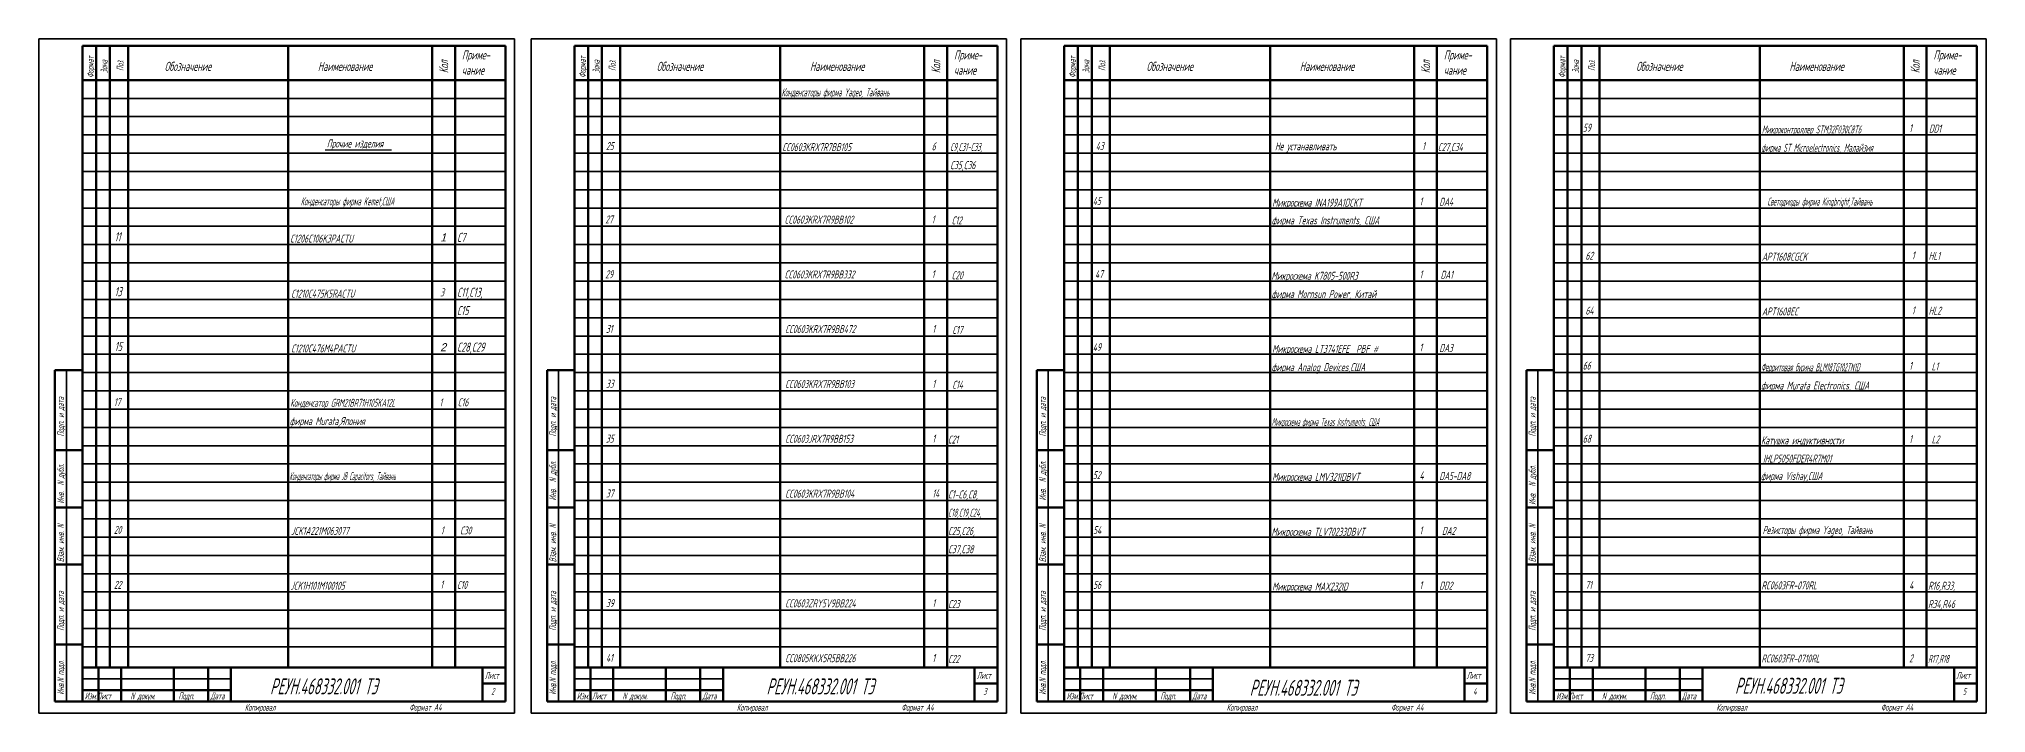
# Model space of a CAD drawing. Extents: x 23083 to 26468, y -1310 to -524.
# Drawn here: x 23943 to 24795, y -943 to -648 of the extents above; entities that cross this region are included whole.
import ezdxf

# ---------------------------------------------------------------- set-up
doc = ezdxf.new("R2010")
doc.units = 0
doc.header["$MEASUREMENT"] = 0
doc.layers.add('CONTUR', color=7, linetype='CONTINUOUS', lineweight=50)
doc.layers.add('DIM', color=1, linetype='CONTINUOUS', lineweight=35)
doc.layers.add('TEXT', color=1, linetype='CONTINUOUS')
doc.styles.add('ECKD', font='ec5cdwin.shx', dxfattribs={"oblique": 15})
doc.styles.add('GOST', font='GOST.shx', dxfattribs={"width": 0.7, "oblique": 15})

msp = doc.modelspace()

# ---------------------------------------------------------------- linework, layer by layer
at = {"layer": 'CONTUR'}
for p, q in [((23961.97, -938.45), (23961.97, -651.45)), ((23961.97, -651.45), (24146.97, -651.45)), ((23967.97, -651.45), (23967.97, -923.45)), ((23973.97, -651.45), (23973.97, -923.45)), ((23981.97, -651.45), (23981.97, -923.45)), ((24051.97, -651.45), (24051.97, -923.45)), ((24114.97, -651.45), (24114.97, -923.45)), ((24124.97, -651.45), (24124.97, -923.45)), ((24146.97, -651.45), (24146.97, -938.45)), ((24177.19, -651.45), (24362.19, -651.45)), ((24177.19, -938.45), (24177.19, -651.45)), ((24183.19, -651.45), (24183.19, -923.45)), ((24189.19, -651.45), (24189.19, -923.45)), ((24197.19, -651.45), (24197.19, -923.45)), ((24267.19, -651.45), (24267.19, -923.45)), ((24330.19, -651.45), (24330.19, -923.45)), ((24340.19, -651.45), (24340.19, -923.45)), ((24362.19, -651.45), (24362.19, -938.45)), ((24391.41, -938.45), (24391.41, -651.45)), ((24391.41, -651.45), (24576.41, -651.45)), ((24397.41, -651.45), (24397.41, -923.45)), ((24403.41, -651.45), (24403.41, -923.45)), ((24411.41, -651.45), (24411.41, -923.45)), ((24481.41, -651.45), (24481.41, -923.45)), ((24544.41, -651.45), (24544.41, -923.45)), ((24554.41, -651.45), (24554.41, -923.45)), ((24576.41, -651.45), (24576.41, -938.45)), ((24605.57, -938.45), (24605.57, -651.45)), ((24605.57, -651.45), (24790.57, -651.45)), ((24611.57, -651.45), (24611.57, -923.45)), ((24617.57, -651.45), (24617.57, -923.45)), ((24625.57, -651.45), (24625.57, -923.45)), ((24695.57, -651.45), (24695.57, -923.45)), ((24758.57, -651.45), (24758.57, -923.45)), ((24768.57, -651.45), (24768.57, -923.45)), ((24790.57, -651.45), (24790.57, -938.45)), ((23961.97, -666.45), (24146.97, -666.45)), ((24177.19, -666.45), (24362.19, -666.45)), ((24391.41, -666.45), (24576.41, -666.45)), ((24605.57, -666.45), (24790.57, -666.45)), ((23949.97, -828.45), (23949.97, -793.45)), ((23949.97, -793.45), (23961.97, -793.45)), ((24165.19, -828.45), (24165.19, -793.45)), ((24165.19, -793.45), (24177.19, -793.45)), ((24379.41, -828.45), (24379.41, -793.45)), ((24379.41, -793.45), (24391.41, -793.45)), ((24593.57, -828.45), (24593.57, -793.45)), ((24593.57, -793.45), (24605.57, -793.45)), ((23949.97, -828.45), (23961.97, -828.45)), ((23961.97, -828.45), (23949.97, -828.45)), ((23949.97, -853.45), (23949.97, -828.45)), ((24165.19, -853.45), (24165.19, -828.45)), ((24165.19, -828.45), (24177.19, -828.45)), ((24177.19, -828.45), (24165.19, -828.45)), ((24379.41, -828.45), (24391.41, -828.45)), ((24391.41, -828.45), (24379.41, -828.45)), ((24379.41, -853.45), (24379.41, -828.45)), ((24593.57, -828.45), (24605.57, -828.45)), ((24605.57, -828.45), (24593.57, -828.45)), ((24593.57, -853.45), (24593.57, -828.45)), ((23949.97, -878.45), (23949.97, -853.45)), ((23949.97, -853.45), (23961.97, -853.45)), ((23961.97, -853.45), (23949.97, -853.45)), ((24165.19, -878.45), (24165.19, -853.45)), ((24165.19, -853.45), (24177.19, -853.45)), ((24177.19, -853.45), (24165.19, -853.45)), ((24379.41, -878.45), (24379.41, -853.45)), ((24379.41, -853.45), (24391.41, -853.45)), ((24391.41, -853.45), (24379.41, -853.45)), ((24593.57, -878.45), (24593.57, -853.45)), ((24593.57, -853.45), (24605.57, -853.45)), ((24605.57, -853.45), (24593.57, -853.45)), ((23949.97, -913.45), (23949.97, -878.45)), ((23949.97, -878.45), (23961.97, -878.45)), ((23961.97, -878.45), (23949.97, -878.45)), ((24165.19, -913.45), (24165.19, -878.45)), ((24165.19, -878.45), (24177.19, -878.45)), ((24177.19, -878.45), (24165.19, -878.45)), ((24379.41, -913.45), (24379.41, -878.45)), ((24379.41, -878.45), (24391.41, -878.45)), ((24391.41, -878.45), (24379.41, -878.45)), ((24593.57, -913.45), (24593.57, -878.45)), ((24593.57, -878.45), (24605.57, -878.45)), ((24605.57, -878.45), (24593.57, -878.45)), ((23949.97, -938.45), (23949.97, -913.45)), ((23949.97, -913.45), (23961.97, -913.45)), ((23961.97, -913.45), (23949.97, -913.45)), ((24165.19, -913.45), (24177.19, -913.45)), ((24177.19, -913.45), (24165.19, -913.45)), ((24165.19, -938.45), (24165.19, -913.45)), ((24379.41, -938.45), (24379.41, -913.45)), ((24379.41, -913.45), (24391.41, -913.45)), ((24391.41, -913.45), (24379.41, -913.45)), ((24593.57, -938.45), (24593.57, -913.45)), ((24593.57, -913.45), (24605.57, -913.45)), ((24605.57, -913.45), (24593.57, -913.45)), ((23961.97, -923.45), (24146.97, -923.45)), ((23968.97, -923.45), (23968.97, -938.45)), ((23978.97, -923.45), (23978.97, -938.45)), ((24001.97, -923.45), (24001.97, -938.45)), ((24016.97, -923.45), (24016.97, -938.45)), ((24026.97, -923.45), (24026.97, -938.45)), ((24136.97, -923.45), (24136.97, -938.45)), ((24177.19, -923.45), (24362.19, -923.45)), ((24184.19, -923.45), (24184.19, -938.45)), ((24194.19, -923.45), (24194.19, -938.45)), ((24217.19, -923.45), (24217.19, -938.45)), ((24232.19, -923.45), (24232.19, -938.45)), ((24242.19, -923.45), (24242.19, -938.45)), ((24352.19, -923.45), (24352.19, -938.45)), ((24391.41, -923.45), (24576.41, -923.45)), ((24398.41, -923.45), (24398.41, -938.45)), ((24408.41, -923.45), (24408.41, -938.45)), ((24431.41, -923.45), (24431.41, -938.45)), ((24446.41, -923.45), (24446.41, -938.45)), ((24456.41, -923.45), (24456.41, -938.45)), ((24566.41, -923.45), (24566.41, -938.45)), ((24605.57, -923.45), (24790.57, -923.45)), ((24612.57, -923.45), (24612.57, -938.45)), ((24622.57, -923.45), (24622.57, -938.45)), ((24645.57, -923.45), (24645.57, -938.45)), ((24660.57, -923.45), (24660.57, -938.45)), ((24670.57, -923.45), (24670.57, -938.45)), ((24780.57, -923.45), (24780.57, -938.45)), ((23961.97, -933.45), (24026.97, -933.45)), ((24136.97, -930.45), (24146.97, -930.45)), ((24177.19, -933.45), (24242.19, -933.45)), ((24352.19, -930.45), (24362.19, -930.45)), ((24391.41, -933.45), (24456.41, -933.45)), ((24566.41, -930.45), (24576.41, -930.45)), ((24605.57, -933.45), (24670.57, -933.45)), ((24780.57, -930.45), (24790.57, -930.45)), ((23961.97, -938.45), (23949.97, -938.45)), ((24146.97, -938.45), (23961.97, -938.45)), ((24177.19, -938.45), (24165.19, -938.45)), ((24362.19, -938.45), (24177.19, -938.45)), ((24391.41, -938.45), (24379.41, -938.45)), ((24576.41, -938.45), (24391.41, -938.45)), ((24605.57, -938.45), (24593.57, -938.45)), ((24790.57, -938.45), (24605.57, -938.45))]:
    msp.add_line(p, q, dxfattribs=at)
at = {"layer": 'DIM'}
for p, q in [((23942.97, -648.45), (24150.97, -648.45)), ((23942.97, -648.45), (23942.97, -943.45)), ((24150.97, -648.45), (24150.97, -943.45)), ((24158.19, -648.45), (24366.19, -648.45)), ((24158.19, -648.45), (24158.19, -943.45)), ((24366.19, -648.45), (24366.19, -943.45)), ((24372.41, -648.45), (24580.41, -648.45)), ((24372.41, -648.45), (24372.41, -943.45)), ((24580.41, -648.45), (24580.41, -943.45)), ((24586.57, -648.45), (24794.57, -648.45)), ((24586.57, -648.45), (24586.57, -943.45)), ((24794.57, -648.45), (24794.57, -943.45)), ((23961.97, -674.45), (24146.97, -674.45)), ((24177.19, -674.45), (24362.19, -674.45)), ((24391.41, -674.45), (24576.41, -674.45)), ((24605.57, -674.45), (24790.57, -674.45)), ((23961.97, -682.45), (24146.97, -682.45)), ((24177.19, -682.45), (24362.19, -682.45)), ((24391.41, -682.45), (24576.41, -682.45)), ((24605.57, -682.45), (24790.57, -682.45)), ((23961.97, -690.45), (24146.97, -690.45)), ((24177.19, -690.45), (24362.19, -690.45)), ((24391.41, -690.45), (24576.41, -690.45)), ((24605.57, -690.45), (24790.57, -690.45)), ((23961.97, -698.45), (24146.97, -698.45)), ((23961.97, -706.45), (24146.97, -706.45)), ((24177.19, -698.45), (24362.19, -698.45)), ((24177.19, -706.45), (24362.19, -706.45)), ((24391.41, -698.45), (24576.41, -698.45)), ((24391.41, -706.45), (24576.41, -706.45)), ((24605.57, -698.45), (24790.57, -698.45)), ((24605.57, -706.45), (24790.57, -706.45)), ((23961.97, -714.45), (24146.97, -714.45)), ((24177.19, -714.45), (24362.19, -714.45)), ((24391.41, -714.45), (24576.41, -714.45)), ((24605.57, -714.45), (24790.57, -714.45)), ((23961.97, -722.45), (24146.97, -722.45)), ((24177.19, -722.45), (24362.19, -722.45)), ((24391.41, -722.45), (24576.41, -722.45)), ((24605.57, -722.45), (24790.57, -722.45)), ((23961.97, -730.45), (24146.97, -730.45)), ((24177.19, -730.45), (24362.19, -730.45)), ((24391.41, -730.45), (24576.41, -730.45)), ((24605.57, -730.45), (24790.57, -730.45)), ((23961.97, -738.45), (24146.97, -738.45)), ((24177.19, -738.45), (24362.19, -738.45)), ((24391.41, -738.45), (24576.41, -738.45)), ((24605.57, -738.45), (24790.57, -738.45)), ((23961.97, -746.45), (24146.97, -746.45)), ((24177.19, -746.45), (24362.19, -746.45)), ((24391.41, -746.45), (24576.41, -746.45)), ((24605.57, -746.45), (24790.57, -746.45)), ((23961.97, -754.45), (24146.97, -754.45)), ((24177.19, -754.45), (24362.19, -754.45)), ((24391.41, -754.45), (24576.41, -754.45)), ((24605.57, -754.45), (24790.57, -754.45)), ((23961.97, -762.45), (24146.97, -762.45)), ((24177.19, -762.45), (24362.19, -762.45)), ((24391.41, -762.45), (24576.41, -762.45)), ((24605.57, -762.45), (24790.57, -762.45)), ((23961.97, -770.45), (24146.97, -770.45)), ((24177.19, -770.45), (24362.19, -770.45)), ((24391.41, -770.45), (24576.41, -770.45)), ((24605.57, -770.45), (24790.57, -770.45)), ((23961.97, -778.45), (24146.97, -778.45)), ((24177.19, -778.45), (24362.19, -778.45)), ((24391.41, -778.45), (24576.41, -778.45)), ((24605.57, -778.45), (24790.57, -778.45)), ((23961.97, -786.45), (24146.97, -786.45)), ((24177.19, -786.45), (24362.19, -786.45)), ((24391.41, -786.45), (24576.41, -786.45)), ((24605.57, -786.45), (24790.57, -786.45)), ((23954.97, -793.45), (23954.97, -938.45)), ((23961.97, -794.45), (24146.97, -794.45)), ((24170.19, -793.45), (24170.19, -938.45)), ((24177.19, -794.45), (24362.19, -794.45)), ((24384.41, -793.45), (24384.41, -938.45)), ((24391.41, -794.45), (24576.41, -794.45)), ((24598.57, -793.45), (24598.57, -938.45)), ((24605.57, -794.45), (24790.57, -794.45)), ((23961.97, -802.45), (24146.97, -802.45)), ((24177.19, -802.45), (24362.19, -802.45)), ((24391.41, -802.45), (24576.41, -802.45)), ((24605.57, -802.45), (24790.57, -802.45)), ((23961.97, -810.45), (24146.97, -810.45)), ((24177.19, -810.45), (24362.19, -810.45)), ((24391.41, -810.45), (24576.41, -810.45)), ((24605.57, -810.45), (24790.57, -810.45)), ((23961.97, -818.45), (24146.97, -818.45)), ((24177.19, -818.45), (24362.19, -818.45)), ((24391.41, -818.45), (24576.41, -818.45)), ((24605.57, -818.45), (24790.57, -818.45)), ((23961.97, -826.45), (24146.97, -826.45)), ((23961.97, -834.45), (24146.97, -834.45)), ((24177.19, -826.45), (24362.19, -826.45)), ((24177.19, -834.45), (24362.19, -834.45)), ((24391.41, -826.45), (24576.41, -826.45)), ((24391.41, -834.45), (24576.41, -834.45)), ((24605.57, -826.45), (24790.57, -826.45)), ((24605.57, -834.45), (24790.57, -834.45)), ((23961.97, -842.45), (24146.97, -842.45)), ((24177.19, -842.45), (24362.19, -842.45)), ((24391.41, -842.45), (24576.41, -842.45)), ((24605.57, -842.45), (24790.57, -842.45)), ((23961.97, -850.45), (24146.97, -850.45)), ((24177.19, -850.45), (24362.19, -850.45)), ((24391.41, -850.45), (24576.41, -850.45)), ((24605.57, -850.45), (24790.57, -850.45)), ((23961.97, -858.45), (24146.97, -858.45)), ((24177.19, -858.45), (24362.19, -858.45)), ((24391.41, -858.45), (24576.41, -858.45)), ((24605.57, -858.45), (24790.57, -858.45)), ((23961.97, -866.45), (24146.97, -866.45)), ((24177.19, -866.45), (24362.19, -866.45)), ((24391.41, -866.45), (24576.41, -866.45)), ((24605.57, -866.45), (24790.57, -866.45)), ((23961.97, -874.45), (24146.97, -874.45)), ((24177.19, -874.45), (24362.19, -874.45)), ((24391.41, -874.45), (24576.41, -874.45)), ((24605.57, -874.45), (24790.57, -874.45)), ((23961.97, -882.45), (24146.97, -882.45)), ((24177.19, -882.45), (24362.19, -882.45)), ((24391.41, -882.45), (24576.41, -882.45)), ((24605.57, -882.45), (24790.57, -882.45)), ((23961.97, -890.45), (24146.97, -890.45)), ((24177.19, -890.45), (24362.19, -890.45)), ((24391.41, -890.45), (24576.41, -890.45)), ((24605.57, -890.45), (24790.57, -890.45)), ((23961.97, -898.45), (24146.97, -898.45)), ((24177.19, -898.45), (24362.19, -898.45)), ((24391.41, -898.45), (24576.41, -898.45)), ((24605.57, -898.45), (24790.57, -898.45)), ((23961.97, -906.45), (24146.97, -906.45)), ((24177.19, -906.45), (24362.19, -906.45)), ((24391.41, -906.45), (24576.41, -906.45)), ((24605.57, -906.45), (24790.57, -906.45)), ((23961.97, -914.45), (24146.97, -914.45)), ((24177.19, -914.45), (24362.19, -914.45)), ((24391.41, -914.45), (24576.41, -914.45)), ((24605.57, -914.45), (24790.57, -914.45)), ((23961.97, -928.45), (24026.97, -928.45)), ((24177.19, -928.45), (24242.19, -928.45)), ((24391.41, -928.45), (24456.41, -928.45)), ((24605.57, -928.45), (24670.57, -928.45)), ((23942.97, -943.45), (24150.97, -943.45)), ((24158.19, -943.45), (24366.19, -943.45)), ((24372.41, -943.45), (24580.41, -943.45)), ((24586.57, -943.45), (24794.57, -943.45))]:
    msp.add_line(p, q, dxfattribs=at)
at = {"layer": 'TEXT'}
msp.add_line((24068.14, -696.97), (24097.21, -696.97), dxfattribs=at)

# ---------------------------------------------------------------- texts
at = {"layer": 'DIM', "style": 'GOST', "oblique": 15, "width": 0.7}
msp.add_text('Формат A4', height=3, dxfattribs=at).set_placement((24104.97, -942.45))
at = {"layer": 'DIM', "insert": (24526.6, -783.03), "char_height": 2.5, "attachment_point": 1, "style": 'ECKD'}
msp.add_mtext_dynamic_manual_height_columns('{\\fTimes New Roman|b0|i0|c204|p18;#}', width=3.0273, gutter_width=12.5, heights=[2.55], dxfattribs=at)
at = {"layer": 'TEXT', "style": 'GOST', "oblique": 15}
for s, height, width, p in [('Приме-', 4, 0.7, (24127.97, -657.45)), ('Приме-', 4, 0.7, (24343.19, -657.45)), ('Приме-', 4, 0.7, (24557.41, -657.45)), ('Приме-', 4, 0.7, (24771.57, -657.45)), ('Обозначение', 4, 0.7, (23997.97, -662.45)), ('Наименование', 4, 0.7, (24064.97, -662.45)), ('чание', 4, 0.7, (24127.97, -664.12)), ('Обозначение', 4, 0.7, (24213.19, -662.45)), ('Наименование', 4, 0.7, (24280.19, -662.45)), ('чание', 4, 0.7, (24343.19, -664.12)), ('Обозначение', 4, 0.7, (24427.41, -662.45)), ('Наименование', 4, 0.7, (24494.41, -662.45)), ('чание', 4, 0.7, (24557.41, -664.12)), ('Обозначение', 4, 0.7, (24641.57, -662.45)), ('Наименование', 4, 0.7, (24708.57, -662.45)), ('чание', 4, 0.7, (24771.57, -664.12)), ('Конденсаторы фирма Yageo, Тайвань', 3.5, 0.58, (24267.7, -673.56)), ('59', 3.5, 0.7, (24618.21, -689.05)), ('Микроконтроллер STM32F030C8T6', 3.5, 0.6, (24696.49, -689.83)), ('1', 3.5, 0.7, (24760.92, -689.24)), ('DD1', 3.5, 0.7, (24769.59, -689.46)), ('Прочие изделия', 3.5, 0.7, (24068.86, -695.98)), ('25', 3.5, 0.7, (24190.95, -697.09)), ('CC0603KRX7R7BB105', 3.5, 0.7, (24268.07, -697.54)), ('6', 3.5, 0.7, (24333.44, -697.23)), ('C9,C31-C33,', 3.5, 0.6, (24341.46, -697.45)), ('43', 3.5, 0.7, (24405.16, -697.09)), ('Не устанавливать', 3.5, 0.7, (24483.54, -697.18)), ('1', 3.5, 0.7, (24547.91, -697.09)), ('C27,С34', 3.5, 0.7, (24554.77, -697.51)), ('фирма ST Microelectronics, Малайзия', 3.5, 0.6, (24696.25, -697.83)), ('C35,C36', 3.5, 0.7, (24341.46, -705.45)), ('Конденсаторы фирма Kemet,США', 3.5, 0.58, (24057.45, -721.26)), ('45', 3.5, 0.7, (24403.88, -721.09)), ('Микросхема INA199A1DCKT', 3.5, 0.7, (24482.32, -721.83)), ('1', 3.5, 0.7, (24546.76, -721.24)), ('DA4', 3.5, 0.7, (24555.43, -721.46)), ('Светодиоды фирма Kingbright,Тайвань', 3.5, 0.55, (24698.88, -721.36)), ('27', 3.5, 0.7, (24190.67, -729.19)), ('CC0603KRX7R9BB102', 3.5, 0.7, (24269.04, -729.27)), ('1', 3.5, 0.7, (24333.42, -729.18)), ('С12', 3.5, 0.7, (24342.19, -729.64)), ('фирма Texas Instruments, США', 3.5, 0.7, (24482.13, -729.57)), ('11', 4, 0.7, (23976.07, -737.04)), ('C1206C106K3PACTU', 3.5, 0.7, (24052.77, -737.57)), ('C7', 4, 0.7, (24125.79, -737.31)), ('62', 3.5, 0.7, (24619.34, -745.09)), ('APT1608CGCK', 3.5, 0.7, (24696.55, -745.47)), ('1', 3.5, 0.7, (24762.11, -744.93)), ('HL1', 3.5, 0.7, (24769.44, -745.11)), ('13', 4, 0.7, (23976.07, -761.04)), ('3', 3.5, 0.7, (24118.48, -761.09)), ('C11,C13,', 4, 0.7, (24125.79, -761.31)), ('29', 3.5, 0.7, (24190.67, -753.19)), ('CC0603KRX7R9BB332', 3.5, 0.7, (24269.04, -753.27)), ('1', 3.5, 0.7, (24333.42, -753.18)), ('С20', 3.5, 0.7, (24342.19, -753.64)), ('47', 3.5, 0.7, (24404.85, -753.13)), ('Микросхема K7805-500R3', 3.5, 0.7, (24482, -753.86)), ('1', 3.5, 0.7, (24546.76, -753.24)), ('DA1', 3.5, 0.7, (24555.96, -753.41)), ('C1210C475K5RACTU', 3.5, 0.7, (24053.23, -761.65)), ('C15', 4, 0.7, (24125.79, -769.31)), ('фирма Mornsun Power, Китай', 3.5, 0.7, (24482.09, -761.83)), ('64', 3.5, 0.7, (24619.34, -769.09)), ('APT1608EC', 3.5, 0.7, (24696.55, -769.47)), ('1', 3.5, 0.7, (24762.11, -768.93)), ('HL2', 3.5, 0.7, (24769.44, -769.11)), ('31', 3.5, 0.7, (24190.95, -777.09)), ('CC0603KRX7R9BB472', 3.5, 0.7, (24269.32, -777.18)), ('1', 3.5, 0.7, (24333.69, -777.09)), ('С17', 3.5, 0.7, (24342.47, -777.54)), ('15', 4, 0.7, (23976.07, -785.04)), ('C1210C476M4PACTU', 3.5, 0.7, (24053.23, -785.65)), ('C28,C29', 4, 0.7, (24125.79, -785.31)), ('49', 3.5, 0.7, (24403.88, -785.09)), ('Микросхема LT3741EFE  PBF', 3.5, 0.7, (24482.32, -785.83)), ('1', 3.5, 0.7, (24546.76, -785.24)), ('DA3', 3.5, 0.7, (24555.43, -785.46)), ('фирма Analog Devices,США', 3.5, 0.7, (24482.09, -793.83)), ('66', 3.5, 0.7, (24618.19, -793.15)), ('Ферритовая бусина BLM18TG102TN1D', 3.5, 0.55, (24696.16, -793.86)), ('1', 3.5, 0.7, (24760.92, -793.24)), ('L1', 3.5, 0.7, (24770.74, -793.48)), ('33', 3.5, 0.7, (24190.95, -801.09)), ('CC0603KRX7R9BB103', 3.5, 0.7, (24269.32, -801.18)), ('1', 3.5, 0.7, (24333.69, -801.09)), ('С14', 3.5, 0.7, (24342.47, -801.54)), ('фирма Murata Electronics, США', 3.5, 0.7, (24696.16, -801.86)), ('17', 3.5, 0.7, (23975.73, -809.09)), ('Конденсатор GRM21BR71H105KA12L', 3.5, 0.63, (24052.85, -809.44)), ('1', 3.5, 0.7, (24118.12, -809.23)), ('C16', 3.5, 0.7, (24126.11, -809.21)), ('фирма Murata,Япония', 3.5, 0.7, (24052.66, -817.44)), ('Микросхема фирма Texas Instruments, США', 3.5, 0.5, (24482.12, -817.78)), ('35', 3.5, 0.7, (24190.95, -825.09)), ('CC0603JRX7R9BB153', 3.5, 0.7, (24269.32, -825.18)), ('1', 3.5, 0.7, (24333.69, -825.09)), ('С21', 3.5, 0.7, (24340.56, -825.51)), ('68', 3.5, 0.7, (24618.19, -825.15)), ('Катушка индуктивности', 3.5, 0.7, (24696.16, -825.86)), ('1', 3.5, 0.7, (24760.92, -825.24)), ('L2', 3.5, 0.7, (24770.74, -825.48)), ('IHLP5050FDER4R7M01', 3.5, 0.67, (24697.01, -833.84)), ('Конденсаторы фирма JB Capacitors, Тайвань', 3.5, 0.48, (24052.49, -841.53)), ('52', 3.5, 0.7, (24403.88, -841.09)), ('Микросхема LMV321IDBVT', 3.5, 0.7, (24482.32, -841.83)), ('4', 3.5, 0.7, (24546.76, -841.24)), ('DA5-DA8', 3.5, 0.7, (24555.43, -841.46)), ('фирма Vishay,США', 3.5, 0.67, (24696.06, -841.45)), ('37', 3.5, 0.7, (24190.95, -849.09)), ('CC0603KRX7R9BB104', 3.5, 0.7, (24269.32, -849.18)), ('14', 3.5, 0.7, (24333.69, -849.09)), ('C1-C6,C8, ', 3.5, 0.7, (24340.56, -849.51)), ('C18,C19,C24,', 3.5, 0.6, (24340.56, -857.51)), ('20', 3.5, 0.7, (23975.73, -865.02)), ('JCK1A221M063077', 3.5, 0.7, (24053.23, -865.47)), ('1', 3.5, 0.7, (24118.73, -865.25)), ('С30', 3.5, 0.7, (24127.17, -865.3)), ('C25,C26,', 3.5, 0.7, (24340.56, -865.51)), ('54', 3.5, 0.7, (24404.03, -865.15)), ('Микросхема TLV70233DBVT', 3.5, 0.7, (24482, -865.86)), ('1', 3.5, 0.7, (24546.76, -865.24)), ('DA2', 3.5, 0.7, (24556.58, -865.48)), ('Резисторы фирма Yageo, Тайвань', 3.5, 0.65, (24696.84, -865.09)), ('C37,C38', 3.5, 0.7, (24340.56, -873.51)), ('22', 3.5, 0.7, (23975.74, -889.09)), ('1', 3.5, 0.7, (24118.52, -888.93)), ('С10', 3.5, 0.7, (24125.85, -889.11)), ('56', 3.5, 0.7, (24404.03, -889.09)), ('71', 3.5, 0.7, (24619.32, -889.09)), ('JCK1H101M100105', 3.5, 0.7, (24052.96, -889.47)), ('39', 3.5, 0.7, (24190.95, -897.09)), ('CC0603ZRY5V9BB224', 3.5, 0.7, (24269.32, -897.18)), ('1', 3.5, 0.7, (24333.69, -897.09)), ('C23', 3.5, 0.7, (24340.56, -897.51)), ('Микросхема MAX232ID', 3.5, 0.7, (24482.32, -889.83)), ('1', 3.5, 0.7, (24546.76, -889.24)), ('DD2', 3.5, 0.7, (24555.43, -889.46)), ('RC0603FR-070RL', 3.5, 0.7, (24696.31, -889.32)), ('4', 3.5, 0.7, (24760.92, -889.24)), ('R16,R33,', 3.5, 0.7, (24769.2, -889.48)), ('R34,R46', 3.5, 0.7, (24769.2, -897.48)), ('41', 3.5, 0.7, (24190.95, -921.09)), ('CC0805KKX5R5BB226', 3.5, 0.7, (24269.32, -921.18)), ('1', 3.5, 0.7, (24333.69, -921.09)), ('C22', 3.5, 0.7, (24340.56, -921.51)), ('73', 3.5, 0.7, (24619.32, -921.09)), ('RC0603FR-0710RL', 3.5, 0.7, (24696.31, -921.32)), ('2', 3.5, 0.7, (24760.92, -921.24)), ('R17,R18', 3.5, 0.6, (24769.2, -921.48)), ('РЕУН.468332.001 ТЭ', 7, 0.7, (24044.03, -935.25)), ('Лист', 3, 0.7, (24137.97, -928.45)), ('Лист', 3, 0.7, (24353.19, -928.45)), ('Лист', 3, 0.7, (24567.41, -928.45)), ('РЕУН.468332.001 ТЭ', 7, 0.7, (24684.75, -935.01)), ('Лист', 3, 0.7, (24781.57, -928.45)), ('Изм.Лист', 3, 0.7, (23962.97, -937.45)), ('N докум.', 3, 0.7, (23982.97, -937.45)), ('Подп.', 3, 0.7, (24003.97, -937.45)), ('Дата', 3, 0.7, (24017.97, -937.45)), ('2', 3, 0.7, (24140.77, -935.45)), ('Изм. Лист', 3, 0.7, (24178.19, -937.45)), ('N докум.', 3, 0.7, (24198.19, -937.45)), ('Подп.', 3, 0.7, (24219.19, -937.45)), ('Дата', 3, 0.7, (24233.19, -937.45)), ('РЕУН.468332.001 ТЭ', 7, 0.7, (24261.18, -935.27)), ('3', 3, 0.7, (24355.99, -935.45)), ('Изм.Лист', 3, 0.7, (24392.41, -937.45)), ('N докум.', 3, 0.7, (24412.41, -937.45)), ('Подп.', 3, 0.7, (24433.41, -937.45)), ('Дата', 3, 0.7, (24447.41, -937.45)), ('РЕУН.468332.001 ТЭ', 7, 0.7, (24472.48, -935.9)), ('4', 3, 0.7, (24570.21, -935.45)), ('Изм.Лист', 3, 0.7, (24606.57, -937.45)), ('N докум.', 3, 0.7, (24626.57, -937.45)), ('Подп.', 3, 0.7, (24647.57, -937.45)), ('Дата', 3, 0.7, (24661.57, -937.45)), ('5', 3, 0.7, (24784.37, -935.45)), ('Копировал', 3, 0.7, (24032.97, -942.45)), ('Копировал', 3, 0.7, (24248.19, -942.45)), ('Формат A4', 3, 0.7, (24320.19, -942.45)), ('Копировал', 3, 0.7, (24462.41, -942.45)), ('Формат A4', 3, 0.7, (24534.41, -942.45)), ('Копировал', 3, 0.7, (24676.57, -942.45)), ('Формат A4', 3, 0.7, (24748.57, -942.45))]:
    msp.add_text(s, height=height, dxfattribs=dict(at, width=width)).set_placement(p)
at = {"layer": 'TEXT', "style": 'GOST', "oblique": 15, "width": 0.7}
for s, height, p in [('Формат', 3, (23966.97, -665.45)), ('Зона', 3, (23972.97, -663.45)), ('Поз.', 3, (23979.97, -662.45)), ('Кол', 4, (24121.97, -663.45)), ('Формат', 3, (24182.19, -665.45)), ('Зона', 3, (24188.19, -663.45)), ('Поз.', 3, (24195.19, -662.45)), ('Кол', 4, (24337.19, -663.45)), ('Формат', 3, (24396.41, -665.45)), ('Зона', 3, (24402.41, -663.45)), ('Поз.', 3, (24409.41, -662.45)), ('Кол', 4, (24551.41, -663.45)), ('Формат', 3, (24610.57, -665.45)), ('Зона', 3, (24616.57, -663.45)), ('Поз.', 3, (24623.57, -662.45)), ('Кол', 4, (24765.57, -663.45)), ('Подп. и дата', 3, (23953.97, -822.45)), ('Подп. и дата', 3, (24169.19, -822.45)), ('Подп. и дата', 3, (24383.41, -822.45)), ('Подп. и дата', 3, (24597.57, -822.45)), ('Инв.  N дубл.', 3, (23953.97, -851.83)), ('Инв.  N дубл.', 3, (24169.19, -850.45)), ('Инв.  N дубл.', 3, (24383.41, -850.45)), ('Инв.  N дубл.', 3, (24597.57, -852.35)), ('Взам. инв. N', 3, (23953.97, -877.45)), ('Взам. инв. N', 3, (24169.19, -877.45)), ('Взам. инв. N', 3, (24383.41, -877.45)), ('Взам. инв. N', 3, (24597.57, -877.45)), ('Подп. и дата', 3, (23953.97, -907.45)), ('Подп. и дата', 3, (24169.19, -907.45)), ('Подп. и дата', 3, (24383.41, -907.45)), ('Подп. и дата', 3, (24597.57, -907.45)), ('Инв.N подл.', 3, (23953.97, -935.45)), ('Инв.N подл.', 3, (24169.19, -935.45)), ('Инв.N подл.', 3, (24383.41, -935.45)), ('Инв.N подл.', 3, (24597.57, -935.45))]:
    msp.add_text(s, height=height, rotation=90, dxfattribs=at).set_placement(p)
at = {"layer": 'TEXT', "style": 'ECKD', "oblique": 15}
for s, p in [('1', (24118.48, -737.09)), ('2', (24118.48, -785.09))]:
    msp.add_text(s, height=3.5, dxfattribs=at).set_placement(p)

doc.saveas('drawing.dxf')
